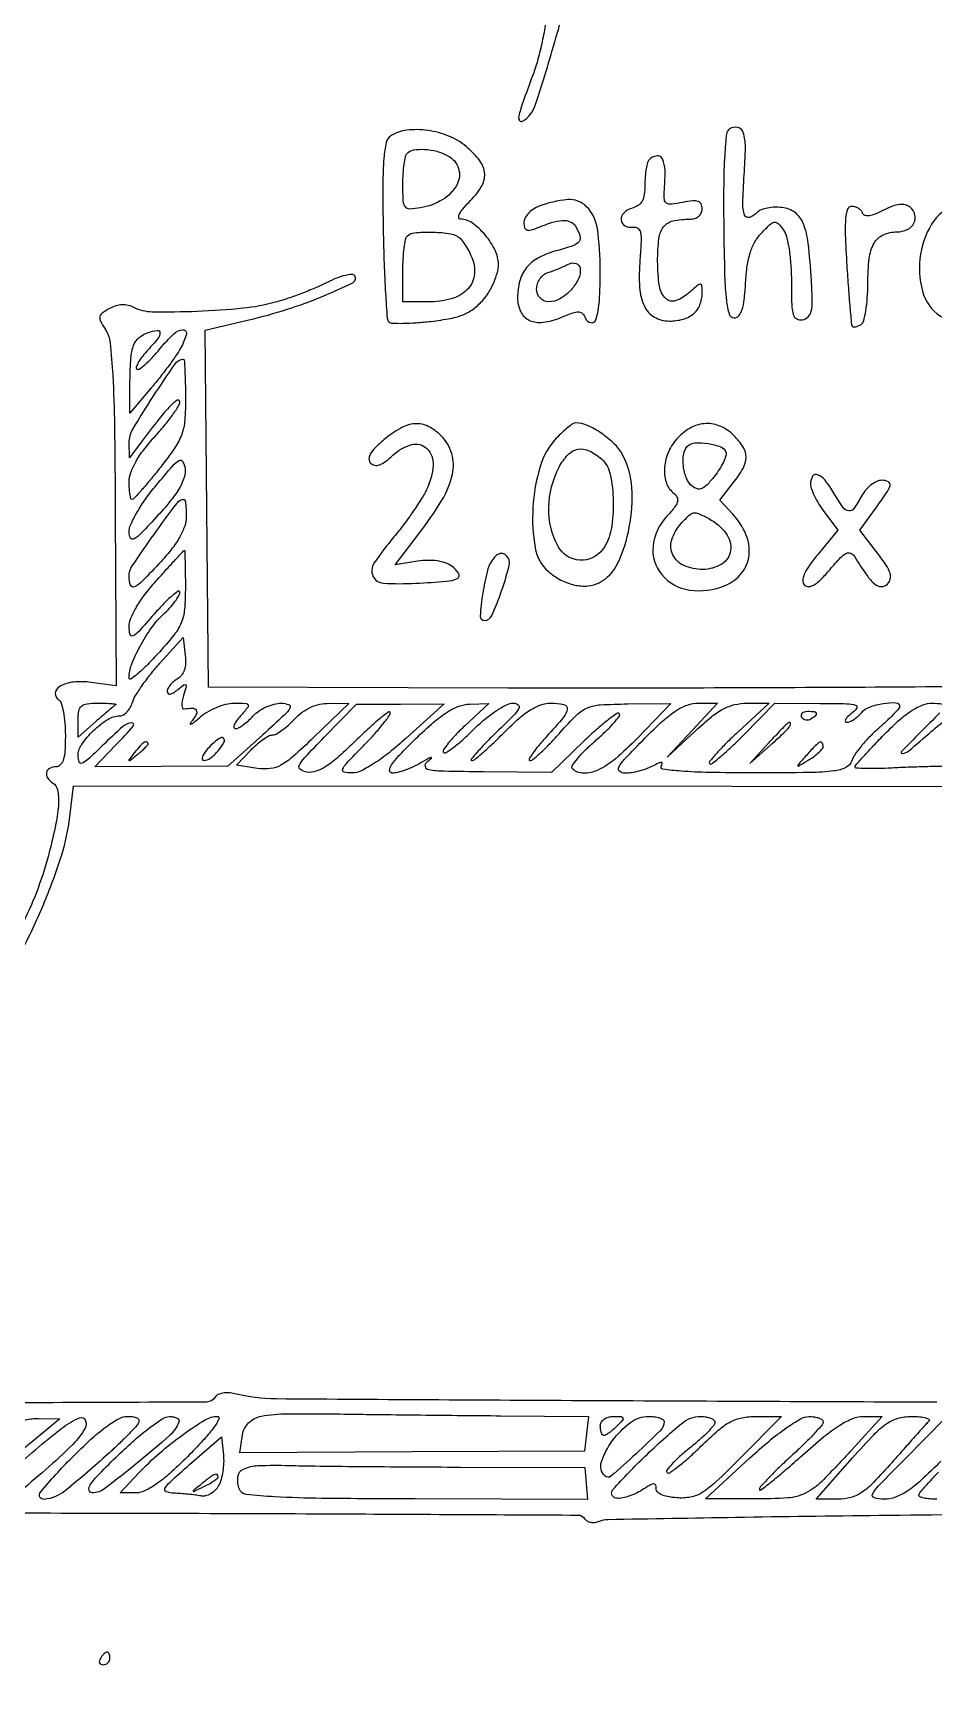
# Model space of a CAD drawing. Extents: x 48 to 647, y 19 to 617.
# Drawn here: x 352 to 493.4, y 18.6 to 279.2 of the extents above; entities that cross this region are included whole.
import ezdxf

# ---------------------------------------------------------------- set-up
doc = ezdxf.new("R2010")
doc.units = 0

msp = doc.modelspace()

# ---------------------------------------------------------------- linework, layer by layer
for points in [[(129.254687, 546.763278, -0.000001), (62.367793, 546.881024, -0.027436)], [(630.704401, 539.505485, -0.000003), (630.905154, 503.491165, -0.000215)], [(583.031247, 392.39973, 0.000002), (583.104035, 414.370443, 0.000041)], [(582.19109, 83.900208, -0.000069), (582.397611, 229.170452, -0.000076), (582.644863, 373.757051, -0.009422)], [(630.813707, 88.540245, -0.000013), (630.561133, 53.487169, -0.186324)], [(432.414876, 280.754105, -0.011971), (431.870718, 277.883367, -0.012078), (431.212275, 275.138425, -0.02378), (430.534031, 273, 0.002892), (428.788163, 268.200813, 0.02928), (428.191934, 266.162516, 0.195946), (428.303395, 265.476023, 0.415863), (428.777739, 265.362635, 0.177606), (430.832585, 267.979477, 0.009059), (434.034733, 278.479326, 0.008441), (436.882725, 289.141792, 0.202112)], [(498.337357, 176.580724, -0.00068), (473.132812, 176.434447, -0.000679), (447.809529, 176.356324, -0.001134), (426.5, 176.36788), (379.5, 176.5), (379.234787, 204.537839), (378.969574, 232.575679), (385.790486, 234.176455, 0.019457), (391.822387, 235.842094, 0.021611), (397.494948, 237.922699, 0.014865), (402.114132, 240.010425, 0.443623), (402.43208, 241.109897, 0.279458), (401.994955, 241.333159, 0.040422), (400.962827, 241.173362, 0.036102), (399.647421, 240.756964, 0.023254), (398.189957, 240.096909, -0.017167), (396.449726, 239.283132, -0.009261), (394.255759, 238.395203, -0.009213), (391.984551, 237.572277, -0.014311), (389.994377, 236.955401, -0.042843), (384.917085, 235.998323, -0.016102), (377.691243, 235.502723, -0.012156), (370.62426, 235.418135, -0.118729), (367.75, 236.148051, 0.069217), (366.871631, 236.465529, 0.064313), (365.917206, 236.542207, 0.060601), (364.923985, 236.372393, 0.050294), (363.931918, 235.963563, 0.032445), (362.800029, 235.259804, 0.190854), (362.428424, 234.683218, 0.170022), (362.530301, 233.968047, 0.024694), (363.281959, 232.67838, -0.117971), (364.032553, 230.571377, -0.013428), (364.441834, 225.498766, -0.009983), (364.710253, 217.534612, -0.002105), (364.842652, 203.619322), (364.98522, 176.738644), (361.031727, 177.268919, 0.058821), (358.302671, 177.312111, 0.09851), (356.116974, 176.640619, 0.250514), (355.422759, 175.593435, 0.285312), (355.951442, 174.530011, -0.184203), (356.359815, 173.996042, -0.025787), (356.691986, 172.620915, -0.026635), (356.923405, 170.880569, -0.019738), (357, 168.940983, -0.014336), (356.93041, 166.514377, -0.05942), (356.674104, 165.073497, -0.123251), (356.205915, 164.292452, -0.198945), (355.5, 164, 0.125162), (354.52712, 163.752589, 0.222397), (354.046428, 163.100276, 0.200209), (354.216124, 162.253571, 0.106457), (355, 161.5, -0.208474), (355.771387, 160.387242, -0.060752), (355.928475, 158.260971, -0.038737), (355.531536, 155.103175, -0.013082), (354.479902, 150.584148, -0.050394), (350.388383, 139.56422, -0.049433)], [(494.804267, 164.068805, 0.002879), (492.101983, 164.013727, 0.002852), (489.271866, 163.923585, 0.004013), (486.748887, 163.808533, -0.007572), (484.543737, 163.723696, -0.012658), (482.687491, 163.727416, -0.006293), (481.16693, 163.788124, -0.399615), (480.998887, 163.965651, -0.181496), (481.113672, 164.269247, -0.002763), (482.383943, 165.699919, -0.007019), (483.906177, 167.348264, -0.004535), (485.712408, 169.215651, -0.016823), (488.037648, 171.422718, -0.038599), (489.960653, 172.880137, -0.052415), (491.630284, 173.721197, -0.090723), (493.154199, 174, -0.044856), (494.662633, 173.864404, -0.480407)], [(494.300729, 172.473134, -0.003184), (491.19179, 169.357261, 0.005662), (488.290826, 166.420867, 0.70714), (488.453988, 166.094015, 0.145503), (489.438664, 166.524548, 0.004059), (493, 169.58118, -0.030854), (495.486463, 171.493909, -0.024646)], [(350.313727, 135.43573, 0.021752), (353.742262, 142.805149, 0.021837), (356.430088, 150.207764, 0.046718), (357.703855, 156.14733), (358.282742, 161.035128), (461.665542, 160.964612), (565.048341, 160.894096)], [(493.824518, 64.221796, -0.000252), (441.252634, 64.446189, -0.000495), (390.078214, 64.741023, -0.05986), (383.603845, 65.563293, 0.047072), (382.631988, 65.711995, 0.05674), (381.710192, 65.66069, 0.066267), (380.964476, 65.428951, 0.14694), (380.523369, 65.037811, -0.258414), (379.141602, 64.262259, -0.0006), (355.035969, 64.153902, -0.003989), (329.968475, 64.271313, -0.003916)], [(259.684617, 46.785494, -0.000332), (342.958535, 46.840035, -0.001176), (396.404056, 46.713771, -0.000111), (437.522003, 46.51077, -0.258557), (438.535768, 45.942127, 0.129602), (438.915071, 45.582011, 0.083458), (439.490857, 45.381467, 0.073887), (440.171002, 45.3671, 0.066849), (440.851151, 45.54795, -0.094274), (442.215679, 45.83222, -0.000232), (462.210963, 46.170882, -0.001473), (484.77484, 46.476075, -0.000916), (511.25, 46.707644)], [(494.474122, 54.973849, -0.011404), (491.373027, 51.979805, -0.038671), (489.166282, 50.23965, -0.060563), (487.340138, 49.313304, -0.087338), (485.560192, 49, -0.067184), (484.006771, 49.209676, -0.478199), (483.744283, 49.813022, -0.072407), (484.657217, 51.074872, -0.002514), (488.912549, 55.411765), (495.267321, 61.823529)], [(493.820848, 49, -0.020312), (492.739648, 49.04394, -0.032784), (491.828624, 49.178629, -0.035316), (491.164799, 49.37162, -0.314073), (491, 49.608099, -0.180605), (491.144813, 49.995933, -0.004052), (492.481236, 51.511036, -0.008617), (494.110018, 53.265891, -0.005659)]]:
    msp.add_lwpolyline(points, format="xyb")
for points in [[(408.093808, 263.079138, 0.202092), (407.378338, 262.050193, 0.032144), (407.016981, 259.567137, 0.019955), (406.85317, 255.509058, 0.004104), (406.908826, 248.344451, 0.004556), (407.043112, 242.99321, 0.007091), (407.266269, 238.384547, 0.002709), (407.533775, 234.455724, 0.192678), (407.815018, 233.879537, 0.176977), (408.343885, 233.664804, 0.011452), (410.03065, 233.643787, 0.015571), (412.087234, 233.729358, 0.010912), (414.395705, 233.94827, 0.018039), (417.49152, 234.4239, 0.051322), (419.579169, 235.049321, 0.066541), (421.174959, 235.976861, 0.0503), (422.645705, 237.374496, 0.043118), (423.546916, 238.625756, 0.033513), (424.308426, 240.121189, 0.034449), (424.831482, 241.623094, 0.066662), (425, 242.88145, 0.114496), (424.482187, 245.113085, 0.060145), (422.922135, 247.514394, 0.061352), (420.913306, 249.393184, 0.158665), (419.049185, 250, -0.366254), (418.772577, 250.234008, -0.158556), (418.849097, 250.747178, -0.059296), (419.399622, 251.585687, -0.021498), (420.363636, 252.636364, 0.055075), (422.29988, 255.053602, 0.155092), (422.84516, 257.123436, 0.153192), (422.097716, 259.1449, 0.053327), (419.923275, 261.411106, 0.07908), (417.221409, 263.036841, 0.061015), (413.895282, 263.928657, 0.063595), (410.622886, 263.971412, 0.113088)], [(461.307921, 264.184017, 0.231556), (460.804717, 263.3778, 0.010415), (460.528867, 260.024163, 0.013152), (460.367957, 255.420177, 0.005013), (460.376899, 249, 0.00335), (460.519115, 241.151427, 0.022029), (460.789652, 237.229357, 0.045125), (461.230888, 235.086911, 0.330695), (462.021233, 234.5, 0.218663), (462.727979, 234.824599, 0.099104), (463.238296, 235.732372, 0.050981), (463.589281, 237.357578, 0.013594), (463.810797, 240, -0.020822), (464.075338, 242.688346, -0.04186), (464.547265, 244.765593, -0.051849), (465.267614, 246.419924, -0.060035), (466.285215, 247.803333, -0.013675), (467.637331, 249.166088, -0.15136), (468.316602, 249.503928, -0.240905), (468.909098, 249.313018, -0.038748), (469.724418, 248.362203, -0.097624), (470.227317, 247.284883, -0.021608), (470.6317, 245.278686, -0.021317), (470.908065, 242.844826, -0.017612), (471, 240.235546, 0.007432), (471.053675, 236.624544, 0.063194), (471.305009, 235.02596, 0.197588), (471.850133, 234.341161, 0.177671), (472.75, 234.199028, 0.147799), (473.625886, 234.664521, 0.142126), (474.11384, 235.544142, 0.061443), (474.278129, 237.15918, 0.009861), (474.147758, 240.331275, 0.012549), (473.639841, 246.23009, 0.067234), (472.857985, 249.353833, 0.138848), (471.567807, 251.031903, 0.131494), (469.562115, 251.828178, 0.038336), (468.408881, 251.874103, 0.0385), (467.263832, 251.743238, 0.041316), (466.288086, 251.46968, 0.107782), (465.678178, 251.078178, -0.111357), (464.419241, 250.282563, -0.413849), (463.655152, 250.645063, -0.093972), (463.367307, 252.479407, -0.009468), (463.59244, 256.917865, 0.013656), (463.778928, 261.323344, 0.080074), (463.445733, 263.608114, 0.265322), (462.594122, 264.397477, 0.199199)], [(417.065741, 259.964816, -0.193915), (418.723768, 257.981588, -0.202175), (418.505945, 255.446815, -0.137596), (416.271154, 253.086887, -0.090786), (412.75, 251.769242, -0.035251), (411.093447, 251.592103, -0.24685), (410.384582, 251.93275, -0.149339), (410.060261, 252.842871, -0.011459), (410, 255.472005, -0.014711), (410.048708, 257.127118, -0.019364), (410.195833, 258.630318, -0.017122), (410.40594, 259.850449, -0.146185), (410.666667, 260.333333, -0.156589), (411.712869, 260.871026, -0.05546), (413.414533, 260.961778, -0.051326), (415.328372, 260.652753, -0.057249)], [(448.666667, 259.333333, 0.131791), (448.407581, 258.884301, 0.022814), (448.195833, 257.917594, 0.023432), (448.048875, 256.730396, 0.019078), (448, 255.449965, -0.033428), (447.893719, 253.862046, -0.094266), (447.543584, 252.81125, -0.122733), (446.89839, 252.124022, -0.079394), (445.894644, 251.6827, 0.138061), (444.669414, 250.964546, 0.219844), (444.278835, 249.836924, 0.257777), (444.894218, 248.944967, 0.159664), (446.186466, 248.755423, -0.2159), (446.882836, 248.574449, -0.174598), (447.287637, 247.907567, -0.061021), (447.399809, 246.471464, -0.0097), (447.220785, 243.648838, 0.034581), (447.161197, 239.269184, 0.09795), (447.91625, 236.322072, 0.15174), (449.485889, 234.627917, 0.131334), (451.835184, 234, 0.067032), (453.998482, 234.29133, 0.108626), (455.6343, 235.151562, 0.121211), (456.643286, 236.538278, 0.097247), (457, 238.354988, 0.017492), (456.95809, 239.55256, 0.367872), (456.726153, 239.789383, 0.202219), (456.31649, 239.658946, 0.007064), (455.037245, 238.533706, -0.092325), (452.876758, 237.204827, -0.290667), (451.282448, 237.525416, -0.167585), (450.276692, 239.483363, -0.035627), (450, 243.361626, -0.026786), (450.192613, 246.954432, -0.137415), (450.926272, 248.790005, -0.178731), (452.392025, 249.716553, -0.052544), (455.081787, 250, 0.078011), (455.837144, 250.118574, 0.098169), (456.45489, 250.461786, 0.107336), (456.857109, 250.98639, 0.11051), (457, 251.625, 0.109458), (456.831916, 252.383607, 0.207032), (456.372138, 252.792104, 0.108223), (455.500399, 252.881775, 0.021076), (453.929873, 252.635975, -0.018046), (452.164303, 252.348678, -0.16075), (451.402242, 252.498048, -0.244744), (451.051463, 253.035303, -0.044767), (451.040564, 254.260975, 0.022527), (451.159681, 257.611641, 0.107465), (450.737442, 259.468264, 0.331822), (449.863788, 259.936834, 0.160587)], [(431.25, 251.968838, 0.057992), (430.38958, 251.500975, 0.058235), (429.660937, 250.848594, 0.063957), (429.165694, 250.119212, 0.117726), (429, 249.425235, 0.069883), (429.100209, 248.711764, 0.204861), (429.40702, 248.334838, 0.172361), (429.935924, 248.259177, 0.047851), (430.75, 248.506465, -0.017774), (433.350028, 249.470286, -0.064706), (435.075552, 249.802525, -0.11635), (436.256687, 249.598954, -0.152152), (437.087045, 248.893399, -0.055826), (437.807731, 247.412648, -0.257925), (437.658183, 246.505747, -0.144877), (436.676847, 245.812885, -0.015997), (434.017006, 245.004579, 0.055556), (431.270958, 243.926733, 0.101174), (429.415051, 242.405279, 0.105911), (428.357342, 240.330268, 0.065185), (428, 237.600925, 0.114591), (428.502653, 235.436471, 0.175365), (429.875095, 234.113027, 0.140133), (432.044272, 233.803862, 0.06538), (434.807006, 234.560899, -0.012961), (436.660725, 235.284381, -0.092363), (437.607584, 235.439111, -0.19839), (438.201536, 235.178192, -0.100027), (438.64776, 234.475539, 0.256673), (439.506979, 233.749049, 0.384051), (440.30129, 234.218699, 0.060177), (440.848065, 237.169, 0.015762), (441, 241.987588, 0.035553), (440.532825, 248.549439, 0.159207), (438.851402, 251.961039, 0.223877), (435.880571, 253.067842, 0.074719)], [(485.467322, 251.398668, -0.023292), (484.179116, 250.804744, -0.061706), (483.201135, 250.542305, -0.109842), (482.539408, 250.595285, -0.24216), (482.186673, 250.939981, 0.103325), (481.950518, 251.345194, 0.070364), (481.540056, 251.688619, 0.066643), (481.024742, 251.920678, 0.072636), (480.481603, 252, 0.312891), (479.830965, 251.548655, 0.068547), (479.515694, 250.145065, 0.030915), (479.458158, 247.560719, 0.005559), (479.702117, 242.75, 0.002765), (479.942858, 239.179094, 0.004345), (480.1933, 236.114335, 0.001258), (480.44023, 233.459396, 0.152934), (480.57065, 233.149864, 0.216998), (480.758673, 233.061086, 0.059255), (481.093197, 233.096207, 0.048516), (481.503396, 233.232113, 0.034184), (481.933469, 233.458881, 0.193453), (482.350278, 234.024538, 0.021936), (482.686706, 235.610822, 0.023989), (482.922237, 237.612017, 0.017299), (483, 239.859017, -0.027632), (483.220426, 243.844575, -0.101135), (483.993149, 246.239672, -0.160356), (485.413319, 247.534138, -0.105671), (487.593011, 248, 0.113498), (489.201445, 248.369873, 0.159917), (490.250819, 249.385802, 0.188155), (490.398739, 250.695314, 0.155893), (489.637875, 251.885574, 0.114185), (488.897402, 252.257377, 0.088776), (487.995149, 252.312361, 0.063515), (486.875361, 252.034669, 0.027166)], [(497.269925, 252.231245, 0.203496), (493.416888, 249.795155, 0.111107), (491.284623, 244.520815, 0.107182), (491.580428, 238.68824, 0.181413), (494.399704, 234.765313, 0.121556), (496.123958, 234.142148, 0.043188), (498.763617, 234.093158, 0.04337), (501.414869, 234.505933, 0.1025), (503.210685, 235.363298, 0.119481), (505.399372, 238.051935, 0.0681), (506.68235, 242.065076, 0.069123), (506.828579, 246.193063, 0.137633), (505.636702, 249.210685, 0.086834), (504.107012, 250.629609, 0.057102), (501.950558, 251.699463, 0.055816), (499.544234, 252.275443, 0.07155)], [(418.687439, 247.214335, -0.083225), (419.214918, 246.739967, -0.026239), (419.832927, 245.873987, -0.025392), (420.432261, 244.818904, -0.02563), (420.919506, 243.711715, -0.131158), (421.190142, 241.080467, -0.161972), (420.058937, 238.9049, -0.12641), (417.559819, 237.478412, -0.066895), (414, 237), (410, 237), (410, 241.833333, -0.012795), (410.048624, 243.733197, -0.017364), (410.195833, 245.442708, -0.014358), (410.404985, 246.8328, -0.153014), (410.666667, 247.333333, -0.176617), (411.818294, 247.869557, -0.025249), (414.462455, 247.963868, -0.028078), (417.139956, 247.773506, -0.110256)], [(436.432665, 238.925596, -0.078126), (434.657378, 237.492053, -0.136547), (432.839736, 237.024164, -0.208831), (431.53606, 237.623973, -0.183995), (431, 239.031385, -0.079811), (431.131233, 239.848301, -0.069828), (431.514063, 240.6249, -0.072034), (432.0812, 241.244469, -0.096808), (432.75, 241.603536, 0.014179), (433.529045, 241.868689, 0.008851), (434.426562, 242.221059, 0.00888), (435.299558, 242.600049, 0.015925), (436, 242.946369, -0.205377), (437.189074, 243.048771, -0.294167), (437.834503, 242.249628, -0.137244), (437.562975, 240.624868, -0.074435)], [(370, 229.5, 0.021637), (369.142928, 228.504716, 0.034413), (368.509661, 227.576797, 0.037907), (368.13887, 226.817515, 0.299475), (368.214175, 226.452491, 0.368241), (368.587002, 226.422701, 0.023337), (369.513398, 227.160561, 0.025395), (370.633364, 228.24664, 0.015153), (371.857143, 229.642857, -0.0281), (374.037548, 232.004298, -0.186243), (375.488296, 232.619007, -0.511004), (376.014494, 231.938893, -0.053772), (375.104445, 229.748493, -0.026024), (374.407071, 228.619299, -0.008005), (373.241302, 226.990822, -0.007985), (371.876422, 225.207552, -0.008676), (370.491736, 223.518134), (367.110928, 219.536269), (367.150249, 224.612482, -0.015495), (367.288277, 228.174297, -0.072374), (367.723655, 230.175531, -0.125953), (368.576593, 231.397723, -0.095629), (370, 232.213151, -0.051441), (371.427019, 232.542409, -0.451008), (371.857122, 232.162576, -0.172618), (371.532896, 231.251417, -0.017615)], [(375.866872, 222.023669, -0.019361), (375.745427, 218.446172, -0.067976), (375.269677, 216.196392, -0.064775), (374.195955, 214.100858, -0.016506), (371.924475, 211.023669, -0.005459), (370.36801, 209.098184, -0.008484), (368.979925, 207.475703, -0.003587), (367.771217, 206.130054, -0.210996), (367.476746, 206, -0.339258), (367.291428, 206.142096, -0.02508), (367.147897, 206.807813, -0.026685), (367.050862, 207.695786, -0.016304), (367.026734, 208.75, -0.083856), (367.287326, 210.206525, -0.042416), (368.065206, 211.9065, -0.035207), (369.314728, 213.795866, -0.021783), (371.026734, 215.835651, 0.012789), (372.546096, 217.581183, 0.017261), (373.82308, 219.239733, 0.014349), (374.782173, 220.663132, 0.149294), (374.966731, 221.335651, 0.582584), (374.557153, 221.552645, 0.059745), (373.48904, 220.676151, 0.024332), (371.705742, 218.624839, 0.006412), (369.058632, 215.1725), (367.06336, 212.5), (367.03168, 214.907629, -0.138334), (367.592991, 217.002757, -0.009909), (370.804813, 222.165695, -0.007247), (374.272143, 227.335117, -0.246171), (375.540754, 228, -0.395548), (375.661746, 227.88653, -0.002408), (375.759284, 226.244453, -0.007767), (375.834525, 224.31524, -0.004666)], [(407.016389, 215.360337, 0.021231), (405.634781, 214.093826, 0.067769), (404.87832, 213.100909, 0.127017), (404.66587, 212.311927, 0.201604), (404.92642, 211.67358, 0.159022), (405.552022, 211.355799, 0.125871), (406.311417, 211.428796, 0.075809), (407.252785, 211.940116, 0.026326), (408.435875, 212.939758, -0.120988), (411.366396, 214.592012, -0.269364), (413.759371, 213.971646, -0.218512), (414.747616, 211.35121, -0.094265), (413.774925, 207.659106, -0.028118), (412.943057, 206.142857, -0.010866), (411.628962, 204.136012, -0.010718), (410.106997, 202.017212, -0.013023), (408.588276, 200.101787, 0.024675), (405.461556, 195.963888, 0.265071), (405.300774, 193.946517, 0.275948), (406.946293, 192.83613, 0.026232), (412.003534, 192.822668, 0.006984), (416.83589, 193.131193, 0.091479), (418.563697, 193.591155, 0.456869), (418.772672, 194.343116, 0.088578), (417.662376, 195.504926, 0.074845), (416.661776, 196.028346, 0.047464), (415.380506, 196.338764, 0.042367), (413.901669, 196.424863, 0.0336), (412.307492, 196.275047), (408.787088, 195.703764), (412.500879, 200.569095, 0.026397), (416.140128, 205.89786, 0.08103), (417.775103, 209.93614, 0.128052), (417.671996, 213.18472, 0.125389), (416, 216, 0.080808), (413.964138, 217.466158, 0.134286), (411.903378, 217.875088, 0.111769), (409.651881, 217.194138, 0.045831)], [(434.089398, 215.595159, 0.117334), (431.543849, 211.155338, 0.057066), (430.412111, 204.678175, 0.057885), (430.768693, 198.392445, 0.171363), (432.854481, 194.678714, 0.059719), (434.811756, 193.338715, 0.065808), (436.968381, 192.55244, 0.072446), (439.060597, 192.398293, 0.105464), (440.831878, 192.910024, 0.161813), (443.740308, 195.978948, 0.063132), (445.554028, 201.609773, 0.061165), (445.94976, 207.84957, 0.104985), (444.574996, 212.854975, 0.077688), (443.271992, 214.633417, 0.04475), (441.226402, 216.335437, 0.04514), (438.99033, 217.598908, 0.106424), (437.127261, 218, 0.149596), (436.700462, 217.869382, 0.018911), (435.913703, 217.293578, 0.020835), (435.011486, 216.516095, 0.015919)], [(453.174314, 215.685549, 0.082598), (451.734327, 213.531941, 0.084167), (451.081021, 211.042132, 0.094935), (451.314303, 208.731795, 0.148103), (452.408868, 207.075633, -0.08908), (453.021851, 206.348437, -0.198048), (453.115232, 205.64325, -0.105322), (452.669541, 204.764218, -0.017074), (451.408868, 203.307166, 0.160398), (449.273817, 198.643467, 0.206332), (450.633889, 194.179062, 0.183908), (455.020862, 191.757452, 0.134911), (460.585382, 192.471228, 0.123309), (463.176925, 194.405418, 0.145237), (464.353375, 197.220892, 0.128318), (463.864924, 200.499405, 0.086385), (461.794407, 203.69106), (459.762115, 205.88212), (461.881057, 208.575918, 0.037894), (463.412105, 210.858797, 0.1254), (463.883356, 212.591729, 0.144605), (463.438602, 214.191272, 0.056805), (462, 216, 0.090633), (459.898852, 217.451788, 0.115375), (457.593744, 217.904962, 0.112603), (455.284502, 217.290962, 0.08331)], [(441.171259, 212.345012, -0.158402), (442.547715, 209.946768, -0.046931), (443.031092, 205.689344, -0.047319), (442.697667, 201.270241, -0.110733), (441.443296, 198.222506, -0.259349), (437.78775, 196.446442, -0.260931), (434.365668, 198.619324, -0.130115), (432.904122, 204.701982, -0.114062), (434.52568, 211.04966, -0.069922), (435.905717, 212.995598, -0.156717), (437.475076, 213.859905, -0.159899), (439.231649, 213.639881, -0.073593)], [(460.699838, 213.419129, -0.156892), (460.70297, 212.8305, -0.033094), (460.324468, 211.860651, -0.031649), (459.713895, 210.747052, -0.025434), (458.924771, 209.631491, -0.022056), (457.775367, 208.295925, -0.10104), (456.943964, 207.709041, -0.175775), (456.19811, 207.660281, -0.102863), (455.397814, 208.084807, -0.129482), (454.507609, 209.330328, -0.063729), (454.049573, 211.237318, -0.064732), (454.089357, 213.145524, -0.160166), (454.712576, 214.379243, -0.188738), (455.874064, 214.887257, -0.049598), (457.938836, 214.763448, -0.049405), (459.906492, 214.244777, -0.228287)], [(371.544979, 203.494013, -0.005251), (368.898743, 200.671794, -0.069845), (367.782648, 199.791912, -0.417038), (367.240002, 199.937476, -0.130357), (367, 200.84239, -0.108085), (367.263313, 202.046241, -0.02335), (368.248438, 203.950752, -0.023332), (369.623105, 206.092097, -0.020443), (371.25, 208.19595, -0.004613), (373.885485, 211.272409, -0.08145), (374.892051, 212.104315, -0.428153), (375.454699, 211.941951, -0.089902), (375.794979, 210.847573, -0.107514), (375.666891, 209.460278, -0.054498), (374.956084, 207.847673, -0.0388), (373.627, 205.911653, -0.01589)], [(474, 208.459507, 0.088069), (474.138969, 207.676652, 0.024453), (474.626734, 206.523832, 0.023885), (475.31694, 205.251124, 0.022993), (476.133562, 204.033218), (478.267124, 201.147421), (475.146143, 197.361129, 0.017758), (473.775542, 195.572573, 0.053222), (473.022154, 194.232018, 0.09208), (472.797692, 193.237694, 0.210388), (473.07443, 192.537419, 0.222695), (473.731901, 192.303751, 0.114402), (474.578766, 192.588697, 0.060666), (475.666804, 193.45704, 0.019102), (477.069574, 195, -0.012352), (478.68411, 196.824772, -0.086394), (479.627686, 197.54117, -0.233712), (480.320798, 197.55354, -0.145374), (480.939258, 197, 0.012628), (482.840224, 194.081115, 0.068298), (484.111164, 192.686135, 0.174418), (485.129662, 192.314185, 0.1983), (486.086552, 192.703872, 0.142562), (486.525661, 193.490142, 0.134951), (486.486944, 194.407663, 0.069611), (485.890314, 195.644515, 0.01579), (484.533329, 197.545191), (481.758913, 201.182638), (483.693598, 203.841319, 0.005589), (485.903408, 206.95055, 0.079568), (486.491393, 208.174299, 0.364738), (486.234938, 208.763737, 0.115745), (485.227997, 209, 0.109381), (484.406607, 208.818135, 0.055855), (483.500132, 208.265625, 0.051599), (482.652078, 207.456214, 0.053603), (482, 206.5, -0.027468), (480.819803, 204.559057, -0.277897), (479.994797, 204.183247, -0.216344), (479.125958, 204.704998, -0.01758), (477.659071, 207, 0.033615), (476.295303, 208.990126, 0.131573), (475.111828, 209.873444, 0.361418), (474.336065, 209.621447, 0.14171)], [(375.987534, 203.25, -0.083376), (375.735836, 201.791595, -0.044416), (374.97699, 200.119533, -0.036517), (373.741685, 198.265825, -0.021925), (372.027659, 196.25, -0.005951), (369.067684, 193.138239, -0.089138), (367.853698, 192.27031, -0.4428), (367.234326, 192.525503, -0.086785), (367, 193.865377, -0.14878), (367.526553, 195.595771, -0.007491), (370.92802, 200.506627, -0.0057), (374.532398, 205.427824, -0.236054), (375.676826, 206, -0.367278), (375.804494, 205.891598, -0.01259), (375.901406, 205.192187, -0.018232), (375.969053, 204.304359, -0.01103)], [(458.042823, 202.977082, -0.107586), (460.710571, 200.703746, -0.195205), (461.450088, 197.980283, -0.230255), (460.066034, 195.835351, -0.137134), (457.077555, 195, -0.101441), (454.139903, 195.602194, -0.18226), (452.38825, 197.283612, -0.188919), (452.217725, 199.652698, -0.108923), (453.654988, 202.171259, -0.015521), (454.947628, 203.513429, -0.14897), (455.644459, 203.873898, -0.152839), (456.41586, 203.779548, -0.016592)], [(375.845006, 192.25, -0.020169), (375.707314, 188.73603, -0.079065), (375.198704, 186.63307, -0.071635), (374.038317, 184.688998, -0.014723), (371.425862, 181.653253, -0.010906), (369.726404, 179.871813, -0.022117), (368.300097, 178.561842, -0.028588), (367.268277, 177.791165, -0.597785), (367, 177.935371, -0.093532), (367.397841, 180.043532, -0.030088), (368.739485, 182.944392, -0.030618), (370.516485, 185.813235, -0.052566), (372.371121, 187.924314, 0.021147), (373.374489, 188.931356, 0.026233), (374.215242, 189.952469, 0.02613), (374.815834, 190.860963, 0.143855), (374.957363, 191.424314, 0.583195), (374.693906, 191.559882, 0.031921), (373.765569, 190.862142, 0.023719), (372.481628, 189.652102, 0.011652), (370.960067, 188, -0.004247), (368.476848, 185.222289, -0.091077), (367.604974, 184.557875, -0.485305), (367.159535, 184.764392, -0.059595), (367.018093, 186, -0.098637), (367.290036, 187.329844, -0.033508), (368.179596, 189.101462, -0.029422), (369.527337, 191.109317, -0.020572), (371.265388, 193.210381, -0.001467), (372.900998, 195.019052, -0.002366), (374.305769, 196.548725, -0.000394), (375.555173, 197.894236, -0.148974), (375.669144, 197.960381, -0.472776), (375.738177, 197.907555, -0.000891), (375.790576, 196.299299, -0.004647), (375.830285, 194.452129, -0.002758)], [(424.270683, 196.792382, 0.106574), (423.273835, 194.817242, 0.025908), (422.532279, 191.21909, 0.020078), (422.13743, 187.685959, 0.435208), (422.776244, 187, 0.296231), (423.981959, 187.783056, 0.021596), (425.505121, 191.645497, 0.022099), (426.687408, 195.632851, 0.263201), (426.272741, 197.127259, 0.100471), (425.798115, 197.44171, 0.138524), (425.292509, 197.497328, 0.118923), (424.775691, 197.277318, 0.063046)], [(374.582268, 177.786101, 0.047252), (373.976983, 177.36787, 0.048067), (373.464791, 176.845608, 0.052661), (373.113495, 176.302785, 0.11783), (373, 175.827865, 0.209979), (373.137252, 175.515453, 0.233767), (373.451197, 175.423945, 0.098711), (373.968639, 175.626103, 0.030881), (374.644246, 176.119713, -0.010751), (375.622855, 176.89697, -0.371587), (375.895235, 176.880108, -0.275097), (375.976715, 176.574437, -0.007731), (375.568885, 175.217038, 0.029856), (375.351508, 174.357248, 0.059494), (375.303113, 173.657938, 0.105287), (375.41903, 173.221418, 0.329623), (375.674639, 173.093301, -0.040526), (376.964672, 173.211257, -0.25355), (377.530298, 172.912126, -0.271994), (377.565166, 172.29633, -0.044953), (376.902706, 171.25, 0.047867), (376.605726, 170.774841, 0.695543), (376.699207, 170.675, 0.073295), (377.173853, 170.961778, 0.00906), (378.094712, 171.75, -0.047497), (379.273302, 172.611394, -0.034955), (380.718892, 173.339063, -0.035649), (382.197729, 173.837669, -0.063566), (383.469439, 174, -0.008637), (385.319252, 173.968044, -0.271504), (385.689773, 173.733276, -0.301418), (385.643843, 173.316338, -0.010083), (384.5, 172, 0.026053), (383.87395, 171.231291, 0.061723), (383.515455, 170.5875, 0.143955), (383.474867, 170.178249, 0.360419), (383.690025, 170, 0.125263), (384.192395, 170.127863, 0.030037), (384.927955, 170.5875, 0.028998), (385.733656, 171.234451, 0.025182), (386.5, 172, -0.060873), (387.383345, 172.764862, -0.042004), (388.54058, 173.409259, -0.042235), (389.778877, 173.846877, -0.064975), (390.904988, 173.988968, -0.090512), (392.07497, 173.770281, -0.463349), (392.266156, 173.225797, -0.073322), (391.372014, 172.112134, -0.003884), (388, 169.032262), (382.5, 164.086588), (372.053833, 164.043294), (361.607666, 164), (365, 167.5, 0.013841), (367.665325, 170.406747, 0.675684), (367.403392, 170.917302, 0.161134), (366.014603, 170.311734, 0.010698), (362.792163, 167.297052, -0.005904), (360.53604, 165.145462, -0.08943), (359.629556, 164.562522, -0.42564), (359.172246, 164.762218, -0.088796), (359, 165.724472, -0.153964), (359.568948, 167.528339, -0.049307), (361.421837, 169.685821, -0.049394), (363.678181, 171.451349, -0.142262), (365.567471, 172, 0.139114), (366.113454, 172.154905, 0.066981), (366.680781, 172.619973, 0.058587), (367.1825, 173.303309, 0.052286), (367.535086, 174.110545, -0.060706), (368.025493, 175.183831, -0.015353), (369.079636, 176.790826, -0.015434), (370.407013, 178.565721, -0.015039), (371.852473, 180.271163), (375.5, 184.321236), (375.832268, 181.49641, -0.043225), (375.870872, 180.238936, -0.067414), (375.666163, 179.176414, -0.080809), (375.229312, 178.3499, -0.103644)], [(364.916667, 173.75, 0.038314), (364.646102, 173.55806, 0.001926), (363.814583, 172.861295, 0.003083), (362.833781, 172.022573, 0.002226), (361.75, 171.075686), (359, 168.651372), (359, 171.325686, -0.04121), (359.121026, 172.791608, -0.178033), (359.546026, 173.53887, -0.149736), (360.404254, 173.905818, -0.026701), (362.166667, 174, -0.007412), (363.353501, 173.982406, -0.015254), (364.280729, 173.926562, -0.018467), (364.89815, 173.847356, -0.697674)], [(395.982637, 168.618896, -0.009994), (392.756476, 165.618523, -0.05637), (390.840767, 164.260851, -0.097691), (389.178312, 163.729862, -0.065123), (387.173152, 163.761279), (383.88103, 164.24446), (386.114829, 166.62223, -0.023581), (387.054521, 167.532424, -0.027497), (388.030665, 168.30153, -0.028143), (388.913785, 168.850378, -0.125604), (389.5, 169, 0.128785), (390.091673, 169.154967, 0.026989), (391.003066, 169.734375, 0.026637), (392.016362, 170.542968, 0.022463), (393, 171.5, -0.044964), (394.208472, 172.574408, -0.052064), (395.534331, 173.356312, -0.053958), (396.94991, 173.826977, -0.054988), (398.424314, 173.979847), (401.5, 173.959694)], [(410.5, 168.492175, -0.015033), (407.82853, 166.223429, -0.02534), (405.442065, 164.5077, -0.029196), (403.435385, 163.373942, -0.110458), (402.041792, 163.038985, -0.059361), (400.784544, 163.168591, -0.464745), (400.547093, 163.625366, -0.0925), (401.14261, 164.543955, -0.004093), (403.791792, 167.287852, 0.010062), (405.403913, 168.997996, 0.014225), (406.763839, 170.588743, 0.010292), (407.817665, 171.951365, 0.160793), (408, 172.503691, 0.613036), (407.755643, 172.628092, 0.013667), (406.42279, 171.601465, 0.015647), (404.691462, 170.098349, 0.008225), (402.630776, 168.129152, -0.013001), (399.95229, 165.618089, -0.038413), (397.946282, 164.091978, -0.058595), (396.332093, 163.299227, -0.121523), (394.943913, 163.163312, -0.114102), (393.904682, 163.568167, -0.373906), (393.732251, 164.225691, -0.074128), (394.578059, 165.443262, -0.004486), (397.662381, 168.661879), (402.698487, 173.823758), (409.599243, 173.86507), (416.5, 173.906381)], [(419.670055, 170.386221, 0.01411), (418.241688, 168.981484, 0.023351), (417.128316, 167.709049, 0.019892), (416.358136, 166.657933, 0.3588), (416.395545, 166.271121, 0.357572), (416.794788, 166.231632, 0.015972), (418.00458, 167.095604, 0.020736), (419.465088, 168.309796, 0.012592), (421.093137, 169.857843, -0.023353), (422.834148, 171.443399, -0.026816), (424.639781, 172.783241, -0.027406), (426.270251, 173.738488, -0.119354), (427.350174, 174, -0.175197), (428.095911, 173.730423, -0.364417), (428.198081, 173.162922, -0.065257), (427.309642, 171.99696, -0.006318), (424.768894, 169.5, 0.007552), (423.020212, 167.77295, 0.014321), (421.674137, 166.321875, 0.011818), (420.733855, 165.195517, 0.627913), (420.828159, 165, 0.173565), (421.291162, 165.165714, 0.007159), (422.659, 166.321875, 0.011712), (424.252967, 167.775759, 0.00797), (426, 169.5, -0.018239), (428.197053, 171.581087, -0.040957), (430.037897, 172.951551, -0.054865), (431.670007, 173.736869, -0.084915), (433.208208, 174, -0.049552), (435.279673, 173.794206, -0.393103), (435.793705, 173.079725, -0.145419), (435.224644, 171.785491, -0.009966), (432.546205, 168.75, 0.011761), (431.285065, 167.310359, 0.023308), (430.36752, 166.101562, 0.028617), (429.833141, 165.220992, 0.565619), (429.965996, 165, 0.178574), (430.471919, 165.186641, 0.01048), (431.716892, 166.295874, 0.014786), (433.162669, 167.721363, 0.010277), (434.713173, 169.411487, -0.017), (437.297462, 172.15356, -0.09604), (438.960326, 173.265792, -0.08572), (440.999475, 173.736817, -0.012079), (445.327741, 173.874637), (452.059164, 173.926301), (446.78577, 168.46315, -0.025143), (443.391431, 165.283234, -0.065961), (440.588359, 163.483438, -0.110655), (438.348725, 162.985804, -0.198452), (436.636544, 163.696789, -0.354942), (436.588186, 164.163457, -0.026184), (437.401723, 165.276339, -0.02719), (438.629108, 166.626056, -0.016346), (440.219878, 168.095513, 0.012496), (441.823233, 169.553883, 0.020811), (443.088775, 170.869214, 0.016174), (443.996385, 171.964103, 0.373087), (443.975953, 172.339437, 0.370689), (443.581814, 172.375903, 0.010614), (442.120101, 171.289992, 0.016654), (440.370991, 169.836137, 0.01007), (438.394053, 168.005767), (433.336199, 163.130107), (422.675578, 163.210279, -0.003033), (416.433107, 163.295101, -0.037866), (414.079617, 163.520186, -0.294561), (413.526595, 164.029178, -0.289508), (413.757479, 164.750717, 0.010533), (414.478257, 165.381057, 0.740755), (414.432682, 165.47688, 0.093188), (414.060908, 165.34783, 0.003528), (412.785183, 164.605491, -0.025904), (411.614749, 163.992782, -0.023173), (410.343446, 163.478913, -0.023855), (409.15773, 163.124964, -0.064166), (408.285183, 163.024852, -0.427547), (407.908361, 163.430298, -0.137049), (408.207852, 164.300036, -0.03994), (409.504744, 165.891158, -0.008683), (412, 168.408093, -0.013984), (414.774443, 170.963841, -0.036626), (416.94053, 172.587411, -0.051828), (418.781516, 173.514306, -0.083436), (420.5, 173.856183), (423.5, 173.945885)], [(455.453831, 169.75), (451.501767, 165.5), (456.038735, 169.75, -0.01764), (458.464704, 171.866928, -0.048754), (460.352941, 173.116954, -0.064999), (462.104393, 173.771261, -0.057762), (464.037852, 173.989335), (467.5, 173.97867), (462.606584, 169.466084, 0.009037), (460.762917, 167.703191, 0.015062), (459.283885, 166.145794, 0.00879), (458.151662, 164.833566, 0.38778), (458.166874, 164.499793, 0.380679), (458.507122, 164.480064, 0.00794), (459.9273, 165.641345, 0.014299), (461.610478, 167.147398, 0.008615), (463.522697, 169.023044), (468.424816, 174), (475.462408, 173.968197, -0.003749), (479.722238, 173.917006, -0.06678), (481.075475, 173.708501, -0.490416), (481.256399, 173.245684, -0.096293), (480.55887, 172.468197, 0.02471), (479.88326, 171.902629, 0.072188), (479.501874, 171.431283, 0.229769), (479.477506, 171.143477, 0.310313), (479.686426, 171, 0.103938), (480.183912, 171.104545, 0.040259), (480.806871, 171.440625, 0.037668), (481.444721, 171.926037, 0.038084), (482, 172.5, -0.13306), (483.267506, 173.392517, -0.047223), (485.431881, 173.955712, -0.050518), (487.420483, 174.073655, -0.402049), (488, 173.469449, -0.187395), (487.875552, 173.149061, -0.007203), (486.985928, 172.20438, -0.012022), (485.870654, 171.107781, -0.008095), (484.547841, 169.907861, 0.020205), (483.181865, 168.607125, 0.020473), (481.931591, 167.205854, 0.020771), (480.947649, 165.90084, 0.07443), (480.489174, 164.96589, -0.205776), (479.569166, 163.90247, -0.082702), (477.687222, 163.347706, -0.027902), (474.001541, 163.104665, -0.002609), (464.902807, 163.060631, -0.004154), (458.088549, 163.119829, -0.014437), (453.688733, 163.321775, -0.015344), (450.821536, 163.625168, -0.542498), (450.58215, 164.132922, 0.104641), (450.719792, 164.515868, 0.461976), (450.580382, 164.671959, 0.103597), (450.108946, 164.561473, 0.013684), (449.186419, 164.099768, -0.037442), (448.233778, 163.678283, -0.023337), (447.064906, 163.323057, -0.023373), (445.872803, 163.079379, -0.038743), (444.849902, 163, -0.176559), (444.011653, 163.305524, -0.362736), (443.897551, 163.947818, -0.059898), (444.911997, 165.310919, -0.004926), (448, 168.5, -0.012956), (450.826666, 171.217645, -0.040305), (452.913917, 172.835095, -0.060703), (454.6815, 173.705201, -0.084243), (456.418788, 174), (459.405896, 174)], [(472.613087, 171.817021, 0.108766), (472.88478, 171.536973, 0.099739), (473.257398, 171.385962, 0.095385), (473.673795, 171.387618, 0.090093), (474.069098, 171.542705, 0.02679), (474.852054, 172.086603, 0.350126), (474.929499, 172.40792, 0.269722), (474.618676, 172.623697, 0.019984), (473.543989, 172.666667, 0.059057), (473.024148, 172.605052, 0.126631), (472.669932, 172.417083, 0.191218), (472.534562, 172.139071, 0.158515)], [(467.437091, 167.75), (464.5, 164.5), (467.75, 167.437091, 0.005203), (469.702672, 169.239026, 0.031436), (470.644302, 170.245213, 0.126516), (470.885551, 170.760705, 0.469811), (470.687091, 171, 0.195675), (470.487928, 170.918954, 0.003116), (469.603329, 170.045312, 0.007681), (468.585435, 168.995657, 0.004953)], [(367.872445, 166.25, 0.001576), (366.99236, 165.120493, 0.377591), (367, 165, 0.377591), (367.120493, 164.99236, 0.001576), (368.25, 165.872445, 0.012436), (368.920402, 166.425681, 0.017649), (369.485937, 166.952641, 0.013803), (369.91885, 167.410139, 0.184603), (370, 167.622445, 0.307699), (369.806605, 167.90695, 0.241985), (369.426111, 167.869516, 0.065617), (368.76332, 167.306759, 0.017685)], [(379.505548, 167.006131, 0.026836), (378.879557, 166.235031, 0.064121), (378.526644, 165.589301, 0.150719), (378.496726, 165.179759, 0.349393), (378.722568, 165, 0.16593), (379.753863, 165.351935, 0.048942), (380.98662, 166.513173, 0.050145), (381.901354, 167.801948, 0.337629), (381.803037, 168.530297, 0.305748), (381.501048, 168.588987, 0.046095), (380.929339, 168.281384, 0.038623), (380.236234, 167.74018, 0.023774)], [(473.404988, 165.858346, 0.001098), (472.049676, 164.327905, 0.295422), (472.024907, 164.161867, 0.449461), (472.151131, 164.122881, 0.001408), (473.75, 165.098893, 0.022758), (474.611539, 165.683742, 0.029718), (475.339063, 166.298162, 0.030245), (475.864302, 166.862427, 0.174005), (476, 167.240547, 0.153294), (475.832959, 167.772584, 0.379767), (475.466776, 167.860827, 0.079523), (474.758426, 167.324427, 0.009245)], [(351.822322, 58.049762, 0.004513), (349.99282, 56.519402, 0.003726), (348.069674, 54.856087, 0.003763), (346.327906, 53.303436, 0.010047), (345.116995, 52.16245, -0.052933), (343.952353, 51.239754, -0.033751), (342.431599, 50.415355, -0.033645), (340.804587, 49.799197, -0.050562), (339.316513, 49.507278), (335.899036, 49.189657), (342.680749, 55.489297, -0.009231), (346.421455, 58.837599, -0.040457), (348.814954, 60.585554, -0.068539), (350.765536, 61.440386, -0.076275), (352.803553, 61.69423), (356.144644, 61.599524)], [(360.092444, 60.172733, -0.075477), (358.176394, 57.610346, -0.014463), (353.911741, 53.64427, -0.009078), (349.364996, 49.798568, -0.210434), (347.767129, 49.357915, -0.248101), (346.788882, 50.074335, -0.255679), (346.846723, 51.270279, -0.065968), (348.519093, 53.335375, -0.01116), (352.288683, 56.75, -0.014562), (356.444069, 60.141953, -0.060607), (359.222233, 61.786189, -0.408134), (360.128829, 61.443221, -0.235603)], [(368.421744, 60.87338, -0.049919), (367.936969, 60.240077, -0.0065), (366.756719, 59.013337, -0.007516), (365.311659, 57.59326, -0.00622), (363.73134, 56.12338, -0.013665), (357.007131, 50.350288, -0.144434), (353.70433, 48.972437, -0.675231), (353.093972, 50.113111, -0.021113), (358, 55.5, -0.012102), (360.96576, 58.350935, -0.026053), (363.410489, 60.366045, -0.032546), (365.386774, 61.638923, -0.127466), (366.780129, 62, -0.035388), (367.734559, 61.932365, -0.115502), (368.320807, 61.703983, -0.224821), (368.533014, 61.339338, -0.160952)], [(374.833333, 61.130824, -0.119773), (373.365386, 59.006247, -0.010687), (368.389286, 54.76024, -0.009043), (363.188143, 50.665484, -0.163651), (361.209348, 50, -0.370682), (360.722224, 50.418662, -0.191377), (360.916529, 51.258723, -0.041974), (362.300252, 52.937397, -0.006519), (365.349557, 55.981102, -0.013648), (367.838927, 58.273116, -0.018096), (370.231849, 60.210807, -0.01558), (372.297982, 61.665097, -0.143946), (373.333333, 61.981102, -0.046149), (374.011768, 61.925397, -0.085591), (374.530208, 61.739128, -0.136592), (374.809353, 61.458979, -0.223174)], [(376.5, 56, -0.012955), (373.68817, 53.302036, -0.029735), (371.406166, 51.459024, -0.039614), (369.543234, 50.340462, -0.115902), (368.094212, 50), (365.625818, 50), (368.562909, 53.128773, -0.025903), (371.796241, 56.234024, -0.022201), (375.498897, 59.161488, -0.019024), (378.963218, 61.463875, -0.137998), (380.868735, 62, -0.550898), (381.118036, 61.605636, -0.046538), (380.37012, 60.347515, -0.027135), (378.826277, 58.452409, -0.010572)], [(425.316422, 62.106281), (439.132845, 62), (438.816422, 59.278399), (438.5, 56.556797), (411.443922, 56.419638), (384.387845, 56.282479), (384.799486, 59.087168, -0.16565), (385.780611, 60.999438, -0.146181), (387.777327, 62.034194, -0.04647), (391.854954, 62.422511, -0.004299), (402, 62.356281, 0.000771), (406.609159, 62.293662, 0.00033), (412.767949, 62.223559, 0.000327), (419.331486, 62.157474, 0.000431)], [(443.642857, 60.5, -0.017569), (443.026667, 59.925657, -0.0221), (442.415625, 59.440625, -0.020956), (441.879742, 59.085815, -0.136573), (441.571429, 59, -0.234203), (441.352429, 59.108534, -0.071771), (441.167857, 59.440625, -0.0548), (441.041722, 59.925524, -0.036265), (441, 60.5, -0.132005), (441.156766, 61.083441, -0.105152), (441.595238, 61.568966, -0.089445), (442.263218, 61.89026, -0.067581), (443.071429, 62, -0.015801), (444.259279, 61.962452, -0.293958), (444.547619, 61.75, -0.279599), (444.481543, 61.389535, -0.014708)], [(451, 61.208208, -0.199393), (450.39904, 59.761148, -0.009976), (446.614497, 56.138121, -0.007927), (442.653101, 52.608718, -0.392858), (441.689194, 52.644139, -0.283665), (441.166187, 54.852059, -0.078968), (442.873802, 58.149563, -0.071786), (445.722384, 61.0362, -0.163614), (448.588894, 62, -0.031148), (449.512573, 61.942403, -0.048224), (450.291738, 61.767411, -0.06169), (450.832334, 61.512564, -0.25722)], [(459, 61.084029, -0.181415), (458.807707, 60.571491, -0.014609), (457.811454, 59.495779, -0.018222), (456.503835, 58.25774, -0.012945), (454.953886, 56.963477, 0.014572), (453.443411, 55.693816, 0.024548), (452.263508, 54.533051, 0.022058), (451.4523, 53.570692, 0.376879), (451.47693, 53.189737, 0.362496), (451.893378, 53.152209, 0.013105), (453.277531, 54.165371, 0.018636), (454.940953, 55.55325, 0.011305), (456.807393, 57.310289, -0.014649), (459.52594, 59.835406, -0.056245), (461.419221, 61.149823, -0.077563), (463.227652, 61.788865, -0.046247), (465.505461, 62), (469.442223, 62), (462.971112, 55.459957, -0.007873), (459.139987, 51.708056, -0.049868), (456.98648, 50.038251, -0.093101), (455.170306, 49.324965, -0.067915), (453, 49.209957, -0.027563), (451.537507, 49.412762, -0.064636), (450.492825, 49.761276, -0.107052), (449.898938, 50.226379, -0.227158), (449.759832, 50.779495, 0.170066), (449.698037, 51.229191, 0.32237), (449.388343, 51.38792, 0.092127), (448.718324, 51.155565, 0.015625), (447.559001, 50.446702, -0.03621), (446.493998, 49.854263, -0.033772), (445.329933, 49.405781, -0.03555), (444.240185, 49.151592, -0.088865), (443.426083, 49.167207, -0.58177), (442.977426, 50.518632, -0.017784), (448.049269, 55.761288, -0.017328), (453.784848, 60.912174, -0.17538), (456.75, 61.994074, -0.038833), (457.61159, 61.92934, -0.057997), (458.339063, 61.729193, -0.076345), (458.834772, 61.43424, -0.224055)], [(476, 61.160937, -0.181317), (475.810621, 60.655874, -0.007952), (474.53125, 59.235957, -0.012609), (472.915813, 57.584915, -0.008581), (471, 55.786074, 0.007215), (469.083975, 53.996863, 0.010817), (467.46875, 52.375651, 0.005992), (466.167462, 50.978619, 0.186608), (466, 50.545544, 0.621282), (466.202019, 50.445717, 0.005145), (467.978735, 51.833709, 0.009772), (470.151794, 53.63825, 0.005414), (472.736118, 55.920407, -0.011132), (476.10723, 58.829429, -0.03173), (478.617714, 60.645473, -0.046579), (480.632856, 61.668384, -0.094436), (482.37296, 62), (485.273684, 62), (480.478404, 56.75, -0.010112), (475.769392, 51.799316, -0.081806), (473.239751, 49.966746, -0.099411), (470.445159, 49.206782, -0.018141), (465.05887, 49.039379), (457.5, 49.078759), (464.5, 55.512519, -0.012721), (467.502099, 58.134069, -0.02068), (470.194258, 60.185066, -0.021294), (472.433749, 61.611365, -0.128851), (473.75, 61.973139, -0.035491), (474.611777, 61.922223, -0.054167), (475.339063, 61.745635, -0.071201), (475.837597, 61.480629, -0.239437)], [(492.61479, 61.281457, 0.013392), (492.135773, 60.77607, 0.000669), (490.612543, 59.075683, 0.001076), (488.809251, 57.048474, 0.000778), (486.807647, 54.781457, -0.011316), (483.913465, 51.639523, -0.051843), (482.019516, 50.043644, -0.084098), (480.317227, 49.265413, -0.065342), (478.294949, 49), (474.870849, 49), (480.613005, 55.5, -0.009273), (483.931898, 59.11937, -0.0492), (485.964452, 60.872825, -0.085813), (487.738073, 61.71277, -0.067874), (489.844246, 62, -0.019412), (491.13496, 61.94987, -0.044059), (492.097342, 61.788928, -0.094807), (492.593866, 61.553468, -0.459934)], [(381.071197, 51.133033, -0.070581), (380.536446, 50.40318, -0.068565), (379.814966, 49.842513, -0.073228), (379.017713, 49.526375, -0.105435), (378.261285, 49.510316, 0.015112), (377.410254, 49.646472, 0.006747), (376.283002, 49.7766, 0.006671), (375.085984, 49.882325, 0.008985), (374, 49.944056, -0.079642), (372.83389, 50.177721, -0.459458), (372.643459, 50.695063, -0.081433), (373.436135, 51.693162, -0.004251), (376.5, 54.427361), (381.5, 58.813587), (381.809912, 55.952999, -0.037095), (381.851754, 54.714183, -0.027929), (381.720754, 53.357142, -0.028537), (381.451509, 52.088551, -0.05636)], [(378.44113, 51.444834, 0.000942), (377.103064, 50.368677, 0.387311), (377.086321, 50.259764, 0.374075), (377.194807, 50.229929, 0.000927), (378.75, 50.980018, 0.015626), (379.612012, 51.431534, 0.022763), (380.339063, 51.886617, 0.019609), (380.887367, 52.298271, 0.225611), (381, 52.535184, 0.244706), (380.834265, 52.853546, 0.258978), (380.485663, 52.889937, 0.060108), (379.784922, 52.486037, 0.008126)], [(419.031892, 54.048557), (438.563784, 54), (438.772995, 51.47216), (438.982205, 48.944319), (411.936609, 49.032381, -0.001737), (397.245644, 49.131244, -0.011276), (389.851259, 49.373522, -0.014319), (385.386849, 49.749151, -0.27994), (384.338517, 50.560221, -0.121335), (384.093524, 52.511235, -0.257067), (384.951252, 53.713174, -0.103823), (387.268975, 54.282436, -0.01531), (392.122122, 54.298557, 0.003668), (396.183364, 54.217484, 0.000833), (403.070242, 54.142024, 0.000863), (411.013024, 54.081938, 0.000838)], [(362.5, 24, 0.082592), (362.343488, 23.6179, 0.161196), (362.3746, 23.29375, 0.182303), (362.586039, 23.078288, 0.108972), (362.940983, 23, 0.093332), (363.345238, 23.076123, 0.09642), (363.688914, 23.29375, 0.099167), (363.918938, 23.618444, 0.105053), (364, 24, 0.042167), (363.967655, 24.382849, 0.061769), (363.870461, 24.70625, 0.081139), (363.727648, 24.92554, 0.210953), (363.559017, 25, 0.151918), (363.34829, 24.934461, 0.038439), (363.066025, 24.70625, 0.035638), (362.768994, 24.382774, 0.029505)]]:
    msp.add_lwpolyline(points, format="xyb", close=True)

doc.saveas('drawing.dxf')
